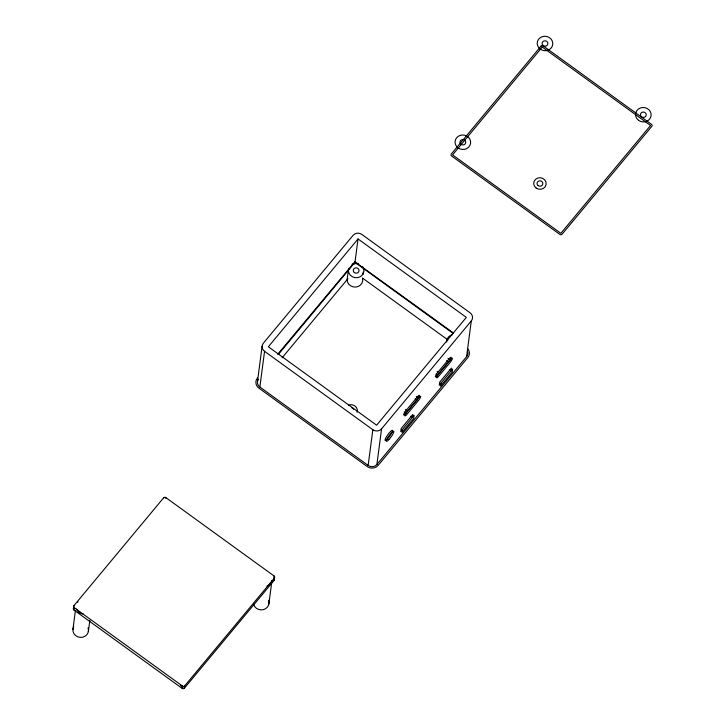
<?xml version="1.0" encoding="UTF-8"?>
<svg xmlns="http://www.w3.org/2000/svg" width="725" height="725" viewBox="0 0 725 725"><rect width="100%" height="100%" fill="white"/><g stroke="black" fill="none" stroke-linecap="round" stroke-linejoin="round"><path stroke-width="1.09" d="M73.941 605.638L73.633 607.976A1.559 1.45 7.5 0 0 73.932 610.015L182.211 688.433A1.559 1.45 7.5 0 0 184.395 688.197L274.095 580.381L274.403 578.033A1.559 1.45 7.5 0 0 274.113 576.003L165.826 497.577A1.559 1.45 7.5 0 0 163.642 497.812L73.941 605.638A1.559 1.45 7.5 0 0 74.24 607.677L73.932 610.015M72.917 629.508L75.409 610.568M88.377 631.557L89.846 620.41M163.569 498.401L163.642 497.812M165.717 498.456L165.826 497.577M182.211 688.433L182.519 686.095L74.24 607.677M184.395 688.197L184.703 685.859L274.403 578.033M257.42 381.939L262.115 346.242M259.867 387.005L264.562 351.317A6.244 5.782 7.5 0 1 263.374 343.179L353.075 235.353A6.244 5.782 7.5 0 1 361.82 234.411L470.099 312.828A6.244 5.782 7.5 0 1 471.286 320.967L466.592 356.655L376.891 464.48A6.244 5.782 7.5 0 1 368.146 465.423L259.867 387.005A6.244 5.782 7.5 0 1 258.354 379.284M268.866 604.043L271.947 580.634A7.812 7.232 7.5 0 1 266.882 586.117M273.914 577.463L273.805 578.342A1.559 1.45 7.5 0 1 274.095 580.381M274.014 576.728L274.113 576.003M348.353 270.298L347.121 279.66A7.812 7.232 7.5 0 0 355.739 287.064A7.812 7.232 7.5 0 0 362.536 278.436M353.945 264.072L354.017 263.483M354.733 264.063L358.041 238.951L466.32 317.369L376.619 425.194L268.341 346.777L358.041 238.951M356.129 263.837L356.202 263.248M362.881 274.494L363.189 272.156M363.578 269.229L363.651 268.649M368.146 465.423L372.849 429.735L264.562 351.317M376.891 464.48L381.586 428.792L471.286 320.967M402.402 429.408L402.003 432.453L413.712 418.379L414.111 415.334L400.762 431.556L401.161 428.511L412.869 414.437L412.471 417.482L410.812 416.286M440.927 383.108L440.528 386.144L452.237 372.07L452.636 369.034L439.287 385.247L439.685 382.202L451.394 368.128L450.995 371.173L449.337 369.977M277.784 354.163L354.86 261.779L453.614 333.074M278.282 354.525L354.96 262.35L453.234 333.527M282.116 357.797L347.946 278.672M406.281 410.259L417.201 397.137A3.997 0.761 -54.1 0 1 419.422 395.732A3.997 0.761 -54.1 0 1 416.803 400.137L405.891 413.259A3.997 0.761 -54.1 0 1 403.671 414.664A3.997 0.761 -54.1 0 1 406.281 410.259L405.347 409.589M437.991 372.142L448.911 359.02A3.997 0.761 -54.1 0 1 451.131 357.615A3.997 0.761 -54.1 0 1 448.512 362.02L437.601 375.142A3.997 0.761 -54.1 0 1 435.381 376.547A3.997 0.761 -54.1 0 1 437.991 372.142L437.057 371.472M362.428 278.01L447.869 339.889M447.978 358.349L448.911 359.02M446.654 360.669L448.512 362.02M436.042 374.018L437.601 375.142M416.268 396.466L417.201 397.137M415.099 398.895L416.803 400.137M404.178 412.017L405.891 413.259M180.425 685.324L183.153 687.3M268.531 600.363A7.812 7.232 7.5 0 1 263.42 609.634A7.812 7.232 7.5 0 1 253.605 604.224M88.042 627.877A7.812 7.232 7.5 0 1 80.203 637.384A7.812 7.232 7.5 0 1 73.733 626.781M83.221 613.975A7.812 7.232 7.5 0 1 76.424 609.054M77.566 602.267A7.812 7.232 7.5 0 1 78.019 601.777M184.703 685.859A1.559 1.45 7.5 0 1 182.519 686.095M348.417 405.239A6.244 5.782 7.5 0 1 355.168 406.199A6.244 5.782 7.5 0 1 357.072 412.298M351.879 407.948A2.891 2.673 7.5 0 1 353.637 409.299M362.745 266.746A7.812 7.232 7.5 0 1 357.208 277.684A7.812 7.232 7.5 0 1 348.689 268.259M351.987 264.29A7.812 7.232 7.5 0 1 358.404 263.601M446.718 342.037A7.812 7.232 7.5 0 1 452.219 334.751M381.586 428.792A6.244 5.782 7.5 0 1 372.849 429.735M467.688 351.806A6.244 5.782 7.5 0 1 466.592 356.655M467.969 348.961A7.812 7.232 7.5 0 1 467.833 357.561L378.133 465.387A7.812 7.232 7.5 0 1 367.203 466.565L258.925 388.138A7.812 7.232 7.5 0 1 257.438 377.97M541.022 46.155L451.322 153.981A1.559 1.45 7.5 0 0 451.621 156.011L559.899 234.438A1.559 1.45 7.5 0 0 562.083 234.202L651.793 126.377A1.559 1.45 7.5 0 0 651.494 124.337L543.215 45.92A1.559 1.45 7.5 0 0 541.022 46.155M542.264 47.053L452.563 154.878L560.842 233.305L650.552 125.479L542.264 47.053M418.443 398.043L407.522 411.157A3.997 0.761 -54.1 0 0 404.913 415.561A3.997 0.761 -54.1 0 0 407.133 414.156L418.044 401.034A3.997 0.761 -54.1 0 0 420.663 396.629A3.997 0.761 -54.1 0 0 418.443 398.043M450.153 359.926L439.232 373.04A3.997 0.761 -54.1 0 0 436.622 377.444A3.997 0.761 -54.1 0 0 438.843 376.039L449.754 362.917A3.997 0.761 -54.1 0 0 452.373 358.513A3.997 0.761 -54.1 0 0 450.153 359.926M536.047 187.974A6.244 5.782 7.5 0 0 546.115 184.494A6.244 5.782 7.5 0 0 537.669 178.078A6.244 5.782 7.5 0 0 536.047 187.974M457.983 147.8A7.812 7.232 7.5 0 0 470.561 143.459A7.812 7.232 7.5 0 0 460.003 135.439A7.812 7.232 7.5 0 0 457.983 147.8M540.134 49.055A7.812 7.232 7.5 0 0 552.713 44.714A7.812 7.232 7.5 0 0 542.155 36.694A7.812 7.232 7.5 0 0 540.134 49.055M638.48 120.287A7.812 7.232 7.5 0 0 651.059 115.946A7.812 7.232 7.5 0 0 640.501 107.925A7.812 7.232 7.5 0 0 638.48 120.287M641.543 116.779A2.891 2.673 7.5 0 0 646.202 115.175A2.891 2.673 7.5 0 0 642.296 112.203A2.891 2.673 7.5 0 0 641.543 116.779M543.197 45.548A2.891 2.673 7.5 0 0 547.855 43.944A2.891 2.673 7.5 0 0 543.949 40.972A2.891 2.673 7.5 0 0 543.197 45.548M461.046 144.293A2.891 2.673 7.5 0 0 465.704 142.689A2.891 2.673 7.5 0 0 461.798 139.717A2.891 2.673 7.5 0 0 461.046 144.293M538.14 185.573A2.891 2.673 7.5 0 0 542.798 183.969A2.891 2.673 7.5 0 0 538.893 181.005A2.891 2.673 7.5 0 0 538.14 185.573M354.353 272.546A2.891 2.673 7.5 0 0 359.011 270.942A2.891 2.673 7.5 0 0 355.105 267.978A2.891 2.673 7.5 0 0 354.353 272.546M387.603 438.743A6.244 1.187 -54.1 0 0 392.533 430.36A6.244 1.187 -54.1 0 0 386.316 437.003A6.244 1.187 -54.1 0 0 387.603 438.743M388.872 439.613A6.244 1.187 -54.1 0 0 393.775 431.248A6.244 1.187 -54.1 0 0 387.54 437.936A6.244 1.187 -54.1 0 0 388.872 439.613"/></g></svg>
